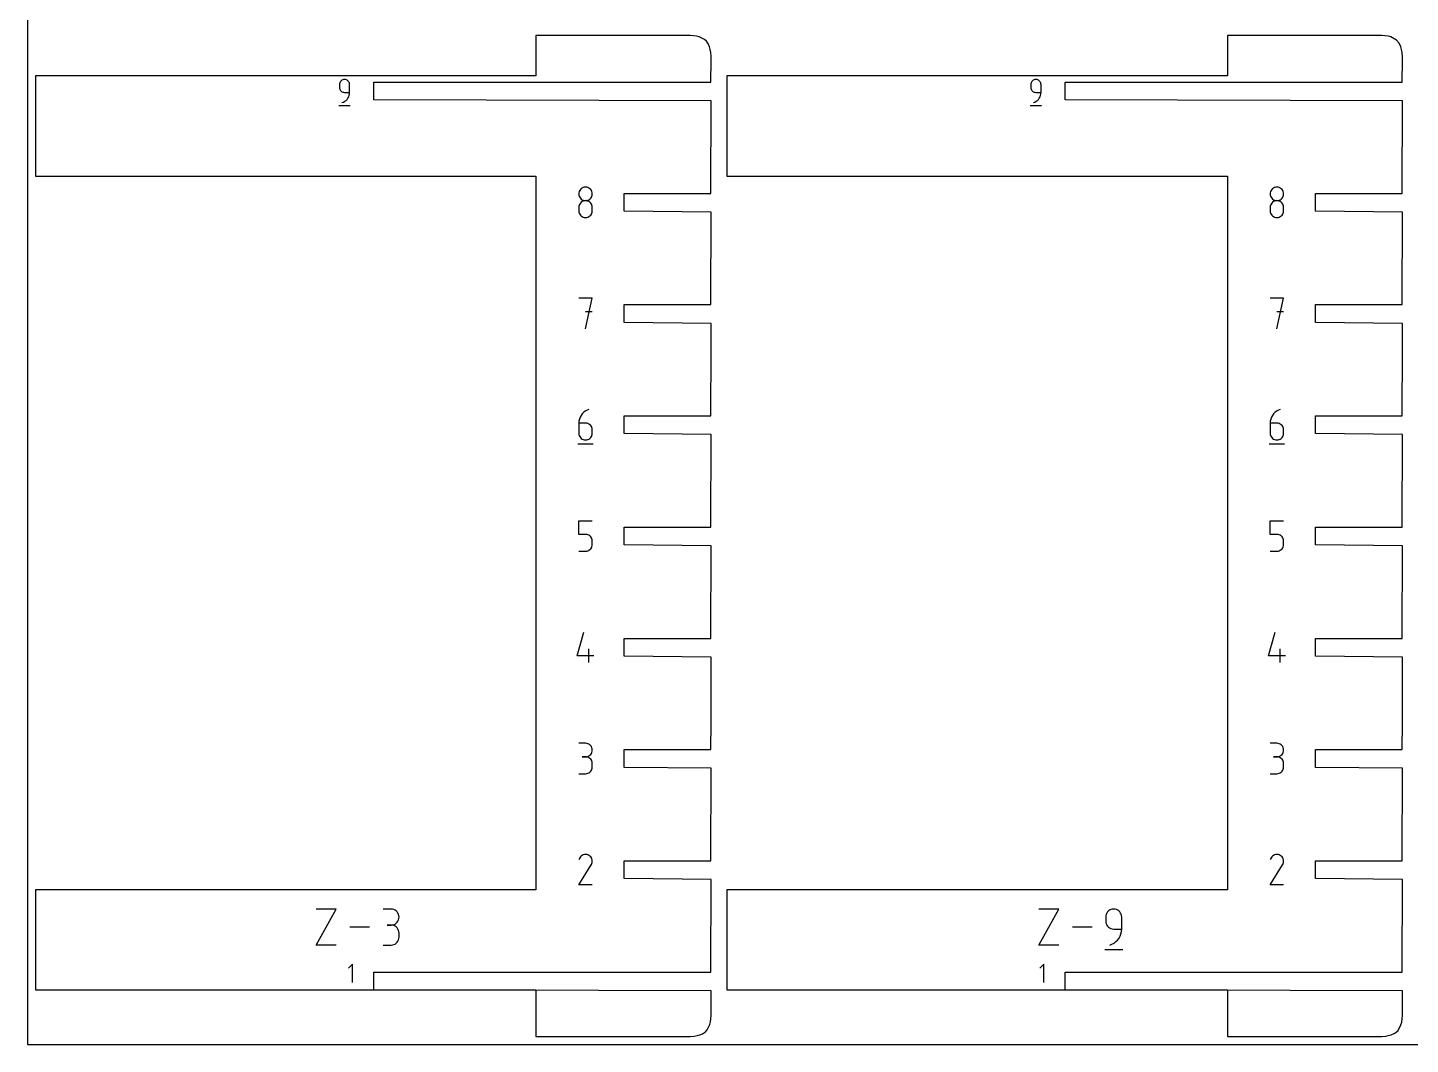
# Model space of a CAD drawing. Extents: x 0 to 38, y 0 to 25.5.
# Drawn here: x 0 to 11.05, y 0 to 8.12 of the extents above; entities that cross this region are included whole.
import ezdxf

# ---------------------------------------------------------------- set-up
doc = ezdxf.new("R2010")
doc.units = 0

msp = doc.modelspace()

# ---------------------------------------------------------------- linework, layer by layer
at = {"layer": 'annotation', "color": 1}
for p, q in [((2.492339, 7.676473), (2.491679, 7.669125)), ((2.491679, 7.669125), (2.491679, 7.648672)), ((2.491679, 7.648672), (2.491679, 7.648672)), ((2.491679, 7.648672), (2.492339, 7.641323)), ((2.49424, 7.683392), (2.492339, 7.676473)), ((2.492339, 7.641323), (2.49424, 7.634406)), ((2.497266, 7.689764), (2.49424, 7.683392)), ((2.49424, 7.634406), (2.497266, 7.628036)), ((2.5013, 7.695473), (2.497266, 7.689764)), ((2.497266, 7.628036), (2.5013, 7.622328)), ((2.506227, 7.700405), (2.5013, 7.695473)), ((2.511929, 7.704442), (2.506227, 7.700405)), ((2.518291, 7.70747), (2.511929, 7.704442)), ((2.525196, 7.709371), (2.518291, 7.70747)), ((2.532528, 7.710031), (2.525196, 7.709371)), ((2.539874, 7.709371), (2.532528, 7.710031)), ((2.532528, 7.710031), (2.532528, 7.710031)), ((2.546787, 7.70747), (2.539874, 7.709371)), ((2.553151, 7.704442), (2.546787, 7.70747)), ((2.558852, 7.700405), (2.553151, 7.704442)), ((2.563774, 7.695473), (2.558852, 7.700405)), ((2.567802, 7.689764), (2.563774, 7.695473)), ((2.570822, 7.683392), (2.567802, 7.689764)), ((2.572718, 7.676473), (2.570822, 7.683392)), ((2.573376, 7.669125), (2.572718, 7.676473)), ((2.573376, 7.607777), (2.573376, 7.669125)), ((2.573376, 7.669125), (2.573376, 7.669125)), ((8.017339, 7.676473), (8.016679, 7.669125)), ((8.016679, 7.669125), (8.016679, 7.648672)), ((8.016679, 7.648672), (8.016679, 7.648672)), ((8.016679, 7.648672), (8.017339, 7.641323)), ((8.01924, 7.683392), (8.017339, 7.676473)), ((8.017339, 7.641323), (8.01924, 7.634406)), ((8.022265, 7.689764), (8.01924, 7.683392)), ((8.01924, 7.634406), (8.022265, 7.628036)), ((8.0263, 7.695473), (8.022265, 7.689764)), ((8.022265, 7.628036), (8.0263, 7.622328)), ((8.031227, 7.700405), (8.0263, 7.695473)), ((8.036929, 7.704442), (8.031227, 7.700405)), ((8.043291, 7.70747), (8.036929, 7.704442)), ((8.050196, 7.709371), (8.043291, 7.70747)), ((8.057527, 7.710031), (8.050196, 7.709371)), ((8.064874, 7.709371), (8.057527, 7.710031)), ((8.057527, 7.710031), (8.057527, 7.710031)), ((8.071787, 7.70747), (8.064874, 7.709371)), ((8.078151, 7.704442), (8.071787, 7.70747)), ((8.083852, 7.700405), (8.078151, 7.704442)), ((8.088774, 7.695473), (8.083852, 7.700405)), ((8.092802, 7.689764), (8.088774, 7.695473)), ((8.095822, 7.683392), (8.092802, 7.689764)), ((8.097718, 7.676473), (8.095822, 7.683392)), ((8.098376, 7.669125), (8.097718, 7.676473)), ((8.098376, 7.607777), (8.098376, 7.669125)), ((8.098376, 7.669125), (8.098376, 7.669125)), ((2.5013, 7.622328), (2.506227, 7.617398)), ((2.506227, 7.617398), (2.511929, 7.613363)), ((2.511929, 7.613363), (2.518291, 7.610337)), ((2.512086, 7.52608), (2.523768, 7.530434)), ((2.512086, 7.52608), (2.512086, 7.52608)), ((2.518291, 7.610337), (2.525196, 7.608436)), ((2.523768, 7.530434), (2.53449, 7.536317)), ((2.525196, 7.608436), (2.532528, 7.607777)), ((2.532528, 7.607777), (2.573376, 7.607777)), ((2.53449, 7.536317), (2.544142, 7.543582)), ((2.544142, 7.543582), (2.552613, 7.552078)), ((2.552613, 7.552078), (2.559792, 7.561656)), ((2.559792, 7.561656), (2.565569, 7.572164)), ((2.565569, 7.572164), (2.569832, 7.583454)), ((2.569832, 7.583454), (2.572472, 7.595375)), ((2.572472, 7.595375), (2.573376, 7.607777)), ((8.0263, 7.622328), (8.031227, 7.617398)), ((8.031227, 7.617398), (8.036929, 7.613363)), ((8.036929, 7.613363), (8.043291, 7.610337)), ((8.037086, 7.52608), (8.048767, 7.530434)), ((8.037086, 7.52608), (8.037086, 7.52608)), ((8.043291, 7.610337), (8.050196, 7.608436)), ((8.048767, 7.530434), (8.059489, 7.536317)), ((8.050196, 7.608436), (8.057527, 7.607777)), ((8.057527, 7.607777), (8.098376, 7.607777)), ((8.059489, 7.536317), (8.069141, 7.543582)), ((8.069141, 7.543582), (8.077612, 7.552078)), ((8.077612, 7.552078), (8.084792, 7.561656)), ((8.084792, 7.561656), (8.090569, 7.572164)), ((8.090569, 7.572164), (8.094832, 7.583454)), ((8.094832, 7.583454), (8.097471, 7.595375)), ((8.097471, 7.595375), (8.098376, 7.607777)), ((2.486575, 7.503087), (2.57855, 7.503087)), ((8.011574, 7.503087), (8.10355, 7.503087)), ((4.405335, 6.80621), (4.404464, 6.79654)), ((4.404464, 6.79654), (4.404464, 6.79654)), ((4.404464, 6.79654), (4.405336, 6.786824)), ((4.407847, 6.815322), (4.405335, 6.80621)), ((4.405336, 6.786824), (4.407849, 6.777678)), ((4.411846, 6.823719), (4.407847, 6.815322)), ((4.407849, 6.777678), (4.41185, 6.769253)), ((4.417179, 6.831249), (4.411846, 6.823719)), ((4.41185, 6.769253), (4.417184, 6.761705)), ((4.423691, 6.837756), (4.417179, 6.831249)), ((4.417184, 6.761705), (4.423697, 6.755185)), ((4.43123, 6.843086), (4.423691, 6.837756)), ((4.423697, 6.755185), (4.431237, 6.749847)), ((4.439641, 6.847085), (4.43123, 6.843086)), ((4.431237, 6.749847), (4.439648, 6.745844)), ((4.448772, 6.849597), (4.439641, 6.847085)), ((4.448772, 6.741586), (4.439641, 6.739073)), ((4.439648, 6.745844), (4.448776, 6.74333)), ((4.458469, 6.850469), (4.448772, 6.849597)), ((4.458469, 6.742458), (4.448772, 6.741586)), ((4.448776, 6.74333), (4.458469, 6.742458)), ((4.468166, 6.849597), (4.458469, 6.850469)), ((4.458469, 6.850469), (4.458469, 6.850469)), ((4.458469, 6.742458), (4.468162, 6.74333)), ((4.468166, 6.741587), (4.458469, 6.742458)), ((4.458469, 6.742458), (4.458469, 6.742458)), ((4.458469, 6.742458), (4.458469, 6.742458)), ((4.468162, 6.74333), (4.477291, 6.745844)), ((4.477297, 6.847085), (4.468166, 6.849597)), ((4.477297, 6.739074), (4.468166, 6.741587)), ((4.477291, 6.745844), (4.485702, 6.749847)), ((4.485709, 6.843086), (4.477297, 6.847085)), ((4.485702, 6.749847), (4.493242, 6.755185)), ((4.493248, 6.837756), (4.485709, 6.843086)), ((4.493242, 6.755185), (4.499755, 6.761705)), ((4.49976, 6.831249), (4.493248, 6.837756)), ((4.499755, 6.761705), (4.505089, 6.769253)), ((4.505093, 6.823719), (4.49976, 6.831249)), ((4.505089, 6.769253), (4.50909, 6.777678)), ((4.509092, 6.815322), (4.505093, 6.823719)), ((4.50909, 6.777678), (4.511603, 6.786824)), ((4.511603, 6.80621), (4.509092, 6.815322)), ((4.512475, 6.79654), (4.511603, 6.80621)), ((4.511603, 6.786824), (4.512475, 6.79654)), ((4.512475, 6.79654), (4.512475, 6.79654)), ((9.930335, 6.80621), (9.929464, 6.79654)), ((9.929464, 6.79654), (9.929464, 6.79654)), ((9.929464, 6.79654), (9.930336, 6.786824)), ((9.932847, 6.815322), (9.930335, 6.80621)), ((9.930336, 6.786824), (9.932849, 6.777678)), ((9.936846, 6.823719), (9.932847, 6.815322)), ((9.932849, 6.777678), (9.936849, 6.769253)), ((9.942178, 6.831249), (9.936846, 6.823719)), ((9.936849, 6.769253), (9.942184, 6.761705)), ((9.948691, 6.837756), (9.942178, 6.831249)), ((9.942184, 6.761705), (9.948697, 6.755185)), ((9.95623, 6.843086), (9.948691, 6.837756)), ((9.948697, 6.755185), (9.956236, 6.749847)), ((9.964641, 6.847085), (9.95623, 6.843086)), ((9.956236, 6.749847), (9.964647, 6.745844)), ((9.973772, 6.849597), (9.964641, 6.847085)), ((9.973772, 6.741586), (9.964641, 6.739073)), ((9.964647, 6.745844), (9.973776, 6.74333)), ((9.983469, 6.850469), (9.973772, 6.849597)), ((9.983469, 6.742458), (9.973772, 6.741586)), ((9.973776, 6.74333), (9.983469, 6.742458)), ((9.993166, 6.849597), (9.983469, 6.850469)), ((9.983469, 6.850469), (9.983469, 6.850469)), ((9.983469, 6.742458), (9.993162, 6.74333)), ((9.993166, 6.741587), (9.983469, 6.742458)), ((9.983469, 6.742458), (9.983469, 6.742458)), ((9.983469, 6.742458), (9.983469, 6.742458)), ((9.993162, 6.74333), (10.002291, 6.745844)), ((10.002297, 6.847085), (9.993166, 6.849597)), ((10.002297, 6.739074), (9.993166, 6.741587)), ((10.002291, 6.745844), (10.010702, 6.749847)), ((10.010709, 6.843086), (10.002297, 6.847085)), ((10.010702, 6.749847), (10.018241, 6.755185)), ((10.018248, 6.837756), (10.010709, 6.843086)), ((10.018241, 6.755185), (10.024755, 6.761705)), ((10.02476, 6.831249), (10.018248, 6.837756)), ((10.024755, 6.761705), (10.030089, 6.769253)), ((10.030092, 6.823719), (10.02476, 6.831249)), ((10.030089, 6.769253), (10.03409, 6.777678)), ((10.034091, 6.815322), (10.030092, 6.823719)), ((10.03409, 6.777678), (10.036603, 6.786824)), ((10.036603, 6.80621), (10.034091, 6.815322)), ((10.037475, 6.79654), (10.036603, 6.80621)), ((10.036603, 6.786824), (10.037475, 6.79654)), ((10.037475, 6.79654), (10.037475, 6.79654)), ((4.405335, 6.698103), (4.404464, 6.688392)), ((4.404464, 6.688392), (4.404464, 6.661488)), ((4.404464, 6.661488), (4.404464, 6.661488)), ((4.404464, 6.661488), (4.405336, 6.651778)), ((4.407847, 6.707246), (4.405335, 6.698103)), ((4.405336, 6.651778), (4.407849, 6.642645)), ((4.411846, 6.715668), (4.407847, 6.707246)), ((4.407849, 6.642645), (4.41185, 6.634241)), ((4.417179, 6.723215), (4.411846, 6.715668)), ((4.41185, 6.634241), (4.417184, 6.626716)), ((4.423691, 6.729733), (4.417179, 6.723215)), ((4.43123, 6.73507), (4.423691, 6.729733)), ((4.439641, 6.739073), (4.43123, 6.73507)), ((4.485709, 6.735074), (4.477297, 6.739074)), ((4.493248, 6.729738), (4.485709, 6.735074)), ((4.49976, 6.723221), (4.493248, 6.729738)), ((4.499755, 6.626716), (4.505089, 6.634241)), ((4.505093, 6.715674), (4.49976, 6.723221)), ((4.505089, 6.634241), (4.50909, 6.642645)), ((4.509092, 6.707252), (4.505093, 6.715674)), ((4.50909, 6.642645), (4.511603, 6.651778)), ((4.511603, 6.698107), (4.509092, 6.707252)), ((4.512475, 6.688392), (4.511603, 6.698107)), ((4.511603, 6.651778), (4.512475, 6.661488)), ((4.512475, 6.661488), (4.512475, 6.688392)), ((4.512475, 6.688392), (4.512475, 6.688392)), ((9.930335, 6.698103), (9.929464, 6.688392)), ((9.929464, 6.688392), (9.929464, 6.661488)), ((9.929464, 6.661488), (9.929464, 6.661488)), ((9.929464, 6.661488), (9.930336, 6.651778)), ((9.932847, 6.707246), (9.930335, 6.698103)), ((9.930336, 6.651778), (9.932849, 6.642645)), ((9.936846, 6.715668), (9.932847, 6.707246)), ((9.932849, 6.642645), (9.936849, 6.634241)), ((9.942178, 6.723215), (9.936846, 6.715668)), ((9.936849, 6.634241), (9.942184, 6.626716)), ((9.948691, 6.729733), (9.942178, 6.723215)), ((9.95623, 6.73507), (9.948691, 6.729733)), ((9.964641, 6.739073), (9.95623, 6.73507)), ((10.010709, 6.735074), (10.002297, 6.739074)), ((10.018248, 6.729738), (10.010709, 6.735074)), ((10.02476, 6.723221), (10.018248, 6.729738)), ((10.024755, 6.626716), (10.030089, 6.634241)), ((10.030092, 6.715674), (10.02476, 6.723221)), ((10.030089, 6.634241), (10.03409, 6.642645)), ((10.034091, 6.707252), (10.030092, 6.715674)), ((10.03409, 6.642645), (10.036603, 6.651778)), ((10.036603, 6.698107), (10.034091, 6.707252)), ((10.037475, 6.688392), (10.036603, 6.698107)), ((10.036603, 6.651778), (10.037475, 6.661488)), ((10.037475, 6.661488), (10.037475, 6.688392)), ((10.037475, 6.688392), (10.037475, 6.688392)), ((4.417184, 6.626716), (4.423697, 6.620222)), ((4.423697, 6.620222), (4.431237, 6.614908)), ((4.431237, 6.614908), (4.439648, 6.610926)), ((4.439648, 6.610926), (4.448776, 6.608426)), ((4.448776, 6.608426), (4.458469, 6.607559)), ((4.458469, 6.607559), (4.468162, 6.608426)), ((4.458469, 6.607559), (4.458469, 6.607559)), ((4.468162, 6.608426), (4.477291, 6.610926)), ((4.477291, 6.610926), (4.485702, 6.614908)), ((4.485702, 6.614908), (4.493242, 6.620222)), ((4.493242, 6.620222), (4.499755, 6.626716)), ((9.942184, 6.626716), (9.948697, 6.620222)), ((9.948697, 6.620222), (9.956236, 6.614908)), ((9.956236, 6.614908), (9.964647, 6.610926)), ((9.964647, 6.610926), (9.973776, 6.608426)), ((9.973776, 6.608426), (9.983469, 6.607559)), ((9.983469, 6.607559), (9.993162, 6.608426)), ((9.983469, 6.607559), (9.983469, 6.607559)), ((9.993162, 6.608426), (10.002291, 6.610926)), ((10.002291, 6.610926), (10.010702, 6.614908)), ((10.010702, 6.614908), (10.018241, 6.620222)), ((10.018241, 6.620222), (10.024755, 6.626716)), ((4.512536, 5.961878), (4.404388, 5.961878)), ((4.458469, 5.718678), (4.512536, 5.961878)), ((10.037536, 5.961878), (9.929388, 5.961878)), ((9.983469, 5.718678), (10.037536, 5.961878)), ((4.512536, 5.853577), (4.458469, 5.853577)), ((10.037536, 5.853577), (9.983469, 5.853577)), ((4.40566, 4.981127), (4.404464, 4.964688)), ((4.40915, 4.996921), (4.40566, 4.981127)), ((4.414789, 5.011875), (4.40915, 4.996921)), ((4.422431, 5.025792), (4.414789, 5.011875)), ((4.431931, 5.038479), (4.422431, 5.025792)), ((4.443142, 5.049737), (4.431931, 5.038479)), ((4.455918, 5.059372), (4.443142, 5.049737)), ((4.470115, 5.067188), (4.455918, 5.059372)), ((4.485587, 5.072989), (4.470115, 5.067188)), ((4.485587, 5.072989), (4.485587, 5.072989)), ((9.93066, 4.981127), (9.929464, 4.964688)), ((9.93415, 4.996921), (9.93066, 4.981127)), ((9.939789, 5.011875), (9.93415, 4.996921)), ((9.947431, 5.025792), (9.939789, 5.011875)), ((9.956931, 5.038479), (9.947431, 5.025792)), ((9.968142, 5.049737), (9.956931, 5.038479)), ((9.980918, 5.059372), (9.968142, 5.049737)), ((9.995115, 5.067188), (9.980918, 5.059372)), ((10.010586, 5.072989), (9.995115, 5.067188)), ((10.010586, 5.072989), (10.010586, 5.072989)), ((4.404464, 4.964688), (4.404464, 4.883855)), ((4.458469, 4.964688), (4.404464, 4.964688)), ((4.404464, 4.883855), (4.404464, 4.883855)), ((4.404464, 4.883855), (4.405336, 4.87414)), ((4.405336, 4.87414), (4.407849, 4.864995)), ((4.407849, 4.864995), (4.41185, 4.856573)), ((4.468182, 4.963821), (4.458469, 4.964688)), ((4.477322, 4.961321), (4.468182, 4.963821)), ((4.485736, 4.957339), (4.477322, 4.961321)), ((4.493273, 4.952025), (4.485736, 4.957339)), ((4.49978, 4.945531), (4.493273, 4.952025)), ((4.505106, 4.938006), (4.49978, 4.945531)), ((4.509099, 4.929602), (4.505106, 4.938006)), ((4.505106, 4.856573), (4.509099, 4.864995)), ((4.511605, 4.920469), (4.509099, 4.929602)), ((4.509099, 4.864995), (4.511605, 4.87414)), ((4.512475, 4.910759), (4.511605, 4.920469)), ((4.511605, 4.87414), (4.512475, 4.883855)), ((4.512475, 4.883855), (4.512475, 4.910759)), ((4.512475, 4.910759), (4.512475, 4.910759)), ((9.929464, 4.964688), (9.929464, 4.883855)), ((9.983469, 4.964688), (9.929464, 4.964688)), ((9.929464, 4.883855), (9.929464, 4.883855)), ((9.929464, 4.883855), (9.930336, 4.87414)), ((9.930336, 4.87414), (9.932849, 4.864995)), ((9.932849, 4.864995), (9.936849, 4.856573)), ((9.993182, 4.963821), (9.983469, 4.964688)), ((10.002322, 4.961321), (9.993182, 4.963821)), ((10.010736, 4.957339), (10.002322, 4.961321)), ((10.018273, 4.952025), (10.010736, 4.957339)), ((10.02478, 4.945531), (10.018273, 4.952025)), ((10.030106, 4.938006), (10.02478, 4.945531)), ((10.034098, 4.929602), (10.030106, 4.938006)), ((10.030106, 4.856573), (10.034098, 4.864995)), ((10.036605, 4.920469), (10.034098, 4.929602)), ((10.034098, 4.864995), (10.036605, 4.87414)), ((10.037475, 4.910759), (10.036605, 4.920469)), ((10.036605, 4.87414), (10.037475, 4.883855)), ((10.037475, 4.883855), (10.037475, 4.910759)), ((10.037475, 4.910759), (10.037475, 4.910759)), ((4.3977, 4.799389), (4.5193, 4.799389)), ((4.41185, 4.856573), (4.417184, 4.849026)), ((4.417184, 4.849026), (4.423697, 4.842509)), ((4.423697, 4.842509), (4.431237, 4.837173)), ((4.431237, 4.837173), (4.439648, 4.833173)), ((4.439648, 4.833173), (4.448776, 4.83066)), ((4.448776, 4.83066), (4.458469, 4.829789)), ((4.458469, 4.829789), (4.468182, 4.83066)), ((4.458469, 4.829789), (4.458469, 4.829789)), ((4.468182, 4.83066), (4.477322, 4.833173)), ((4.477322, 4.833173), (4.485736, 4.837173)), ((4.485736, 4.837173), (4.493273, 4.842509)), ((4.493273, 4.842509), (4.49978, 4.849026)), ((4.49978, 4.849026), (4.505106, 4.856573)), ((9.9227, 4.799389), (10.0443, 4.799389)), ((9.936849, 4.856573), (9.942184, 4.849026)), ((9.942184, 4.849026), (9.948697, 4.842509)), ((9.948697, 4.842509), (9.956236, 4.837173)), ((9.956236, 4.837173), (9.964647, 4.833173)), ((9.964647, 4.833173), (9.973776, 4.83066)), ((9.973776, 4.83066), (9.983469, 4.829789)), ((9.983469, 4.829789), (9.993182, 4.83066)), ((9.983469, 4.829789), (9.983469, 4.829789)), ((9.993182, 4.83066), (10.002322, 4.833173)), ((10.002322, 4.833173), (10.010736, 4.837173)), ((10.010736, 4.837173), (10.018273, 4.842509)), ((10.018273, 4.842509), (10.02478, 4.849026)), ((10.02478, 4.849026), (10.030106, 4.856573)), ((4.404464, 4.075799), (4.404464, 4.1841)), ((4.404464, 4.1841), (4.512475, 4.1841)), ((9.929464, 4.075799), (9.929464, 4.1841)), ((9.929464, 4.1841), (10.037475, 4.1841)), ((4.458469, 4.075799), (4.404464, 4.075799)), ((4.468166, 4.074932), (4.458469, 4.075799)), ((4.477297, 4.072433), (4.468166, 4.074932)), ((4.485709, 4.06845), (4.477297, 4.072433)), ((4.493248, 4.063137), (4.485709, 4.06845)), ((4.49976, 4.056642), (4.493248, 4.063137)), ((4.505093, 4.049117), (4.49976, 4.056642)), ((4.509092, 4.040713), (4.505093, 4.049117)), ((4.50909, 3.976106), (4.511603, 3.985251)), ((4.511603, 4.03158), (4.509092, 4.040713)), ((4.512475, 4.02187), (4.511603, 4.03158)), ((4.511603, 3.985251), (4.512475, 3.994966)), ((4.512475, 3.994966), (4.512475, 4.02187)), ((4.512475, 4.02187), (4.512475, 4.02187)), ((9.983469, 4.075799), (9.929464, 4.075799)), ((9.993166, 4.074932), (9.983469, 4.075799)), ((10.002297, 4.072433), (9.993166, 4.074932)), ((10.010709, 4.06845), (10.002297, 4.072433)), ((10.018248, 4.063137), (10.010709, 4.06845)), ((10.02476, 4.056642), (10.018248, 4.063137)), ((10.030092, 4.049117), (10.02476, 4.056642)), ((10.034091, 4.040713), (10.030092, 4.049117)), ((10.03409, 3.976106), (10.036603, 3.985251)), ((10.036603, 4.03158), (10.034091, 4.040713)), ((10.037475, 4.02187), (10.036603, 4.03158)), ((10.036603, 3.985251), (10.037475, 3.994966)), ((10.037475, 3.994966), (10.037475, 4.02187)), ((10.037475, 4.02187), (10.037475, 4.02187)), ((4.404464, 3.9409), (4.458469, 3.9409)), ((4.458469, 3.9409), (4.468162, 3.941772)), ((4.458469, 3.9409), (4.458469, 3.9409)), ((4.468162, 3.941772), (4.477291, 3.944284)), ((4.477291, 3.944284), (4.485702, 3.948285)), ((4.485702, 3.948285), (4.493242, 3.95362)), ((4.493242, 3.95362), (4.499755, 3.960137)), ((4.499755, 3.960137), (4.505089, 3.967684)), ((4.505089, 3.967684), (4.50909, 3.976106)), ((9.929464, 3.9409), (9.983469, 3.9409)), ((9.983469, 3.9409), (9.993162, 3.941772)), ((9.983469, 3.9409), (9.983469, 3.9409)), ((9.993162, 3.941772), (10.002291, 3.944284)), ((10.002291, 3.944284), (10.010702, 3.948285)), ((10.010702, 3.948285), (10.018241, 3.95362)), ((10.018241, 3.95362), (10.024755, 3.960137)), ((10.024755, 3.960137), (10.030089, 3.967684)), ((10.030089, 3.967684), (10.03409, 3.976106)), ((4.390951, 3.106078), (4.44488, 3.295211)), ((9.915951, 3.106078), (9.96988, 3.295211)), ((4.525988, 3.106078), (4.390951, 3.106078)), ((4.48551, 3.052011), (4.48551, 3.160022)), ((10.050988, 3.106078), (9.915951, 3.106078)), ((10.01051, 3.052011), (10.01051, 3.160022)), ((4.458469, 2.40604), (4.404464, 2.40604)), ((4.468182, 2.405168), (4.458469, 2.40604)), ((4.477322, 2.402656), (4.468182, 2.405168)), ((4.485736, 2.398657), (4.477322, 2.402656)), ((4.493273, 2.393327), (4.485736, 2.398657)), ((4.49978, 2.38682), (4.493273, 2.393327)), ((4.505106, 2.37929), (4.49978, 2.38682)), ((4.49978, 2.317275), (4.505106, 2.324824)), ((4.509099, 2.370892), (4.505106, 2.37929)), ((4.505106, 2.324824), (4.509099, 2.333249)), ((4.511605, 2.361781), (4.509099, 2.370892)), ((4.509099, 2.333249), (4.511605, 2.342395)), ((4.512475, 2.352111), (4.511605, 2.361781)), ((4.511605, 2.342395), (4.512475, 2.352111)), ((4.512475, 2.352111), (4.512475, 2.352111)), ((9.983469, 2.40604), (9.929464, 2.40604)), ((9.993182, 2.405168), (9.983469, 2.40604)), ((10.002322, 2.402656), (9.993182, 2.405168)), ((10.010736, 2.398657), (10.002322, 2.402656)), ((10.018273, 2.393327), (10.010736, 2.398657)), ((10.02478, 2.38682), (10.018273, 2.393327)), ((10.030106, 2.37929), (10.02478, 2.38682)), ((10.02478, 2.317275), (10.030106, 2.324824)), ((10.034098, 2.370892), (10.030106, 2.37929)), ((10.030106, 2.324824), (10.034098, 2.333249)), ((10.036605, 2.361781), (10.034098, 2.370892)), ((10.034098, 2.333249), (10.036605, 2.342395)), ((10.037475, 2.352111), (10.036605, 2.361781)), ((10.036605, 2.342395), (10.037475, 2.352111)), ((10.037475, 2.352111), (10.037475, 2.352111)), ((4.458469, 2.298029), (4.431429, 2.298029)), ((4.431429, 2.298029), (4.458469, 2.298029)), ((4.458469, 2.298029), (4.468182, 2.298901)), ((4.468182, 2.297157), (4.458469, 2.298029)), ((4.458469, 2.298029), (4.458469, 2.298029)), ((4.468182, 2.298901), (4.477322, 2.301415)), ((4.477322, 2.294645), (4.468182, 2.297157)), ((4.477322, 2.301415), (4.485736, 2.305418)), ((4.485736, 2.290646), (4.477322, 2.294645)), ((4.485736, 2.305418), (4.493273, 2.310756)), ((4.493273, 2.285316), (4.485736, 2.290646)), ((4.493273, 2.310756), (4.49978, 2.317275)), ((4.49978, 2.278809), (4.493273, 2.285316)), ((4.505106, 2.271279), (4.49978, 2.278809)), ((4.509099, 2.262881), (4.505106, 2.271279)), ((4.511605, 2.25377), (4.509099, 2.262881)), ((4.512475, 2.2441), (4.511605, 2.25377)), ((4.511605, 2.207385), (4.512475, 2.217059)), ((4.512475, 2.217059), (4.512475, 2.2441)), ((4.512475, 2.2441), (4.512475, 2.2441)), ((9.983469, 2.298029), (9.956428, 2.298029)), ((9.956428, 2.298029), (9.983469, 2.298029)), ((9.983469, 2.298029), (9.993182, 2.298901)), ((9.993182, 2.297157), (9.983469, 2.298029)), ((9.983469, 2.298029), (9.983469, 2.298029)), ((9.993182, 2.298901), (10.002322, 2.301415)), ((10.002322, 2.294645), (9.993182, 2.297157)), ((10.002322, 2.301415), (10.010736, 2.305418)), ((10.010736, 2.290646), (10.002322, 2.294645)), ((10.010736, 2.305418), (10.018273, 2.310756)), ((10.018273, 2.285316), (10.010736, 2.290646)), ((10.018273, 2.310756), (10.02478, 2.317275)), ((10.02478, 2.278809), (10.018273, 2.285316)), ((10.030106, 2.271279), (10.02478, 2.278809)), ((10.034098, 2.262881), (10.030106, 2.271279)), ((10.036605, 2.25377), (10.034098, 2.262881)), ((10.037475, 2.2441), (10.036605, 2.25377)), ((10.036605, 2.207385), (10.037475, 2.217059)), ((10.037475, 2.217059), (10.037475, 2.2441)), ((10.037475, 2.2441), (10.037475, 2.2441)), ((4.404464, 2.16313), (4.458469, 2.16313)), ((4.458469, 2.16313), (4.468182, 2.164001)), ((4.458469, 2.16313), (4.458469, 2.16313)), ((4.468182, 2.164001), (4.477322, 2.166512)), ((4.477322, 2.166512), (4.485736, 2.170509)), ((4.485736, 2.170509), (4.493273, 2.175838)), ((4.493273, 2.175838), (4.49978, 2.182344)), ((4.49978, 2.182344), (4.505106, 2.189873)), ((4.505106, 2.189873), (4.509099, 2.198271)), ((4.509099, 2.198271), (4.511605, 2.207385)), ((9.929464, 2.16313), (9.983469, 2.16313)), ((9.983469, 2.16313), (9.993182, 2.164001)), ((9.983469, 2.16313), (9.983469, 2.16313)), ((9.993182, 2.164001), (10.002322, 2.166512)), ((10.002322, 2.166512), (10.010736, 2.170509)), ((10.010736, 2.170509), (10.018273, 2.175838)), ((10.018273, 2.175838), (10.02478, 2.182344)), ((10.02478, 2.182344), (10.030106, 2.189873)), ((10.030106, 2.189873), (10.034098, 2.198271)), ((10.034098, 2.198271), (10.036605, 2.207385)), ((4.411708, 1.49039), (4.404616, 1.476786)), ((4.417336, 1.498371), (4.411708, 1.49039)), ((4.424089, 1.505033), (4.417336, 1.498371)), ((4.43176, 1.510323), (4.424089, 1.505033)), ((4.440145, 1.514188), (4.43176, 1.510323)), ((4.449038, 1.516574), (4.440145, 1.514188)), ((4.458234, 1.517427), (4.449038, 1.516574)), ((4.467528, 1.516696), (4.458234, 1.517427)), ((4.476714, 1.514326), (4.467528, 1.516696)), ((4.485587, 1.510263), (4.476714, 1.514326)), ((4.493522, 1.504628), (4.485587, 1.510263)), ((4.485587, 1.510263), (4.485587, 1.510263)), ((4.500157, 1.497866), (4.493522, 1.504628)), ((4.505433, 1.490184), (4.500157, 1.497866)), ((4.50523, 1.436385), (4.509351, 1.445233)), ((4.50929, 1.48179), (4.505433, 1.490184)), ((4.511669, 1.472891), (4.50929, 1.48179)), ((4.509351, 1.445233), (4.511759, 1.454405)), ((4.512512, 1.463693), (4.511669, 1.472891)), ((4.511759, 1.454405), (4.512512, 1.463693)), ((9.936708, 1.49039), (9.929616, 1.476786)), ((9.942336, 1.498371), (9.936708, 1.49039)), ((9.949089, 1.505033), (9.942336, 1.498371)), ((9.95676, 1.510323), (9.949089, 1.505033)), ((9.965145, 1.514188), (9.95676, 1.510323)), ((9.974038, 1.516574), (9.965145, 1.514188)), ((9.983234, 1.517427), (9.974038, 1.516574)), ((9.992528, 1.516696), (9.983234, 1.517427)), ((10.001714, 1.514326), (9.992528, 1.516696)), ((10.010586, 1.510263), (10.001714, 1.514326)), ((10.018522, 1.504628), (10.010586, 1.510263)), ((10.010586, 1.510263), (10.010586, 1.510263)), ((10.025157, 1.497866), (10.018522, 1.504628)), ((10.030433, 1.490184), (10.025157, 1.497866)), ((10.03023, 1.436385), (10.034351, 1.445233)), ((10.034289, 1.48179), (10.030433, 1.490184)), ((10.036669, 1.472891), (10.034289, 1.48179)), ((10.034351, 1.445233), (10.036759, 1.454405)), ((10.037511, 1.463693), (10.036669, 1.472891)), ((10.036759, 1.454405), (10.037511, 1.463693)), ((4.404464, 1.274231), (4.50427, 1.434906)), ((4.50427, 1.434906), (4.504389, 1.435053)), ((4.50427, 1.434906), (4.50427, 1.434906)), ((4.504389, 1.435053), (4.504503, 1.435202)), ((4.504503, 1.435202), (4.504614, 1.435354)), ((4.504614, 1.435354), (4.50472, 1.435509)), ((4.50472, 1.435509), (4.504825, 1.435669)), ((4.504825, 1.435669), (4.504927, 1.435835)), ((4.504927, 1.435835), (4.505028, 1.436009)), ((4.505028, 1.436009), (4.505129, 1.436192)), ((4.505129, 1.436192), (4.50523, 1.436385)), ((4.50523, 1.436385), (4.50523, 1.436385)), ((9.929464, 1.274231), (10.029269, 1.434906)), ((10.029269, 1.434906), (10.029389, 1.435053)), ((10.029269, 1.434906), (10.029269, 1.434906)), ((10.029389, 1.435053), (10.029503, 1.435202)), ((10.029503, 1.435202), (10.029613, 1.435354)), ((10.029613, 1.435354), (10.02972, 1.435509)), ((10.02972, 1.435509), (10.029825, 1.435669)), ((10.029825, 1.435669), (10.029927, 1.435835)), ((10.029927, 1.435835), (10.030028, 1.436009)), ((10.030028, 1.436009), (10.030129, 1.436192)), ((10.030129, 1.436192), (10.03023, 1.436385)), ((10.03023, 1.436385), (10.03023, 1.436385)), ((4.512475, 1.274231), (4.404464, 1.274231)), ((10.037475, 1.274231), (9.929464, 1.274231)), ((2.306772, 0.793173), (2.4667, 1.081202)), ((2.4667, 1.081202), (2.306772, 1.081202)), ((2.904171, 1.080868), (2.84021, 1.080868)), ((2.915674, 1.079835), (2.904171, 1.080868)), ((2.926498, 1.07686), (2.915674, 1.079835)), ((2.936463, 1.072124), (2.926498, 1.07686)), ((2.945389, 1.065811), (2.936463, 1.072124)), ((2.953096, 1.058105), (2.945389, 1.065811)), ((2.959404, 1.049187), (2.953096, 1.058105)), ((2.964132, 1.039241), (2.959404, 1.049187)), ((2.959404, 0.984682), (2.964132, 0.994659)), ((2.967101, 1.028451), (2.964132, 1.039241)), ((2.964132, 0.994659), (2.967101, 1.005491)), ((2.968131, 1.016998), (2.967101, 1.028451)), ((2.967101, 1.005491), (2.968131, 1.016998)), ((2.968131, 1.016998), (2.968131, 1.016998)), ((8.081797, 0.793173), (8.241724, 1.081202)), ((8.241724, 1.081202), (8.081797, 1.081202)), ((8.61625, 1.028658), (8.615217, 1.017151)), ((8.615217, 1.017151), (8.615217, 0.985126)), ((8.619226, 1.03949), (8.61625, 1.028658)), ((8.623964, 1.049468), (8.619226, 1.03949)), ((8.630281, 1.058408), (8.623964, 1.049468)), ((8.637996, 1.06613), (8.630281, 1.058408)), ((8.646925, 1.072451), (8.637996, 1.06613)), ((8.656886, 1.077192), (8.646925, 1.072451)), ((8.667698, 1.080169), (8.656886, 1.077192)), ((8.679177, 1.081202), (8.667698, 1.080169)), ((8.690681, 1.080169), (8.679177, 1.081202)), ((8.679177, 1.081202), (8.679177, 1.081202)), ((8.701505, 1.077192), (8.690681, 1.080169)), ((8.71147, 1.072451), (8.701505, 1.077192)), ((8.720396, 1.06613), (8.71147, 1.072451)), ((8.728103, 1.058408), (8.720396, 1.06613)), ((8.734411, 1.049468), (8.728103, 1.058408)), ((8.739139, 1.03949), (8.734411, 1.049468)), ((8.742108, 1.028658), (8.739139, 1.03949)), ((8.743138, 1.017151), (8.742108, 1.028658)), ((8.743138, 0.921094), (8.743138, 1.017151)), ((8.743138, 1.017151), (8.743138, 1.017151)), ((2.732227, 0.937188), (2.574737, 0.937188)), ((2.904171, 0.952947), (2.872145, 0.952947)), ((2.872145, 0.952947), (2.904171, 0.952947)), ((2.904171, 0.952947), (2.915674, 0.95398)), ((2.915674, 0.951915), (2.904171, 0.952947)), ((2.904171, 0.952947), (2.904171, 0.952947)), ((2.915674, 0.95398), (2.926498, 0.956957)), ((2.926498, 0.948939), (2.915674, 0.951915)), ((2.926498, 0.956957), (2.936463, 0.961698)), ((2.936463, 0.944204), (2.926498, 0.948939)), ((2.936463, 0.961698), (2.945389, 0.968019)), ((2.945389, 0.937891), (2.936463, 0.944204)), ((2.945389, 0.968019), (2.953096, 0.975741)), ((2.953096, 0.930184), (2.945389, 0.937891)), ((2.953096, 0.975741), (2.959404, 0.984682)), ((2.959404, 0.921267), (2.953096, 0.930184)), ((2.964132, 0.911321), (2.959404, 0.921267)), ((2.967101, 0.90053), (2.964132, 0.911321)), ((2.968131, 0.889077), (2.967101, 0.90053)), ((2.968131, 0.857052), (2.968131, 0.889077)), ((2.968131, 0.889077), (2.968131, 0.889077)), ((8.507251, 0.937188), (8.349762, 0.937188)), ((8.615217, 0.985126), (8.615217, 0.985126)), ((8.615217, 0.985126), (8.61625, 0.97362)), ((8.61625, 0.97362), (8.619226, 0.962789)), ((8.619226, 0.962789), (8.623964, 0.952814)), ((8.623964, 0.952814), (8.630281, 0.943877)), ((8.630281, 0.943877), (8.637996, 0.936158)), ((8.637996, 0.936158), (8.646925, 0.929839)), ((8.646925, 0.929839), (8.656886, 0.925101)), ((8.656886, 0.925101), (8.667698, 0.922126)), ((8.667698, 0.922126), (8.679177, 0.921094)), ((8.679177, 0.921094), (8.743138, 0.921094)), ((8.737589, 0.883008), (8.741721, 0.901674)), ((8.741721, 0.901674), (8.743138, 0.921094)), ((2.4667, 0.793173), (2.306772, 0.793173)), ((2.84021, 0.793182), (2.904171, 0.793182)), ((2.904171, 0.793182), (2.915674, 0.794214)), ((2.904171, 0.793182), (2.904171, 0.793182)), ((2.915674, 0.794214), (2.926498, 0.797188)), ((2.926498, 0.797188), (2.936463, 0.801922)), ((2.936463, 0.801922), (2.945389, 0.808233)), ((2.945389, 0.808233), (2.953096, 0.815938)), ((2.953096, 0.815938), (2.959404, 0.824855)), ((2.959404, 0.824855), (2.964132, 0.834801)), ((2.964132, 0.834801), (2.967101, 0.845595)), ((2.967101, 0.845595), (2.968131, 0.857052)), ((8.241724, 0.793173), (8.081797, 0.793173)), ((8.64717, 0.793173), (8.665461, 0.799989)), ((8.64717, 0.793173), (8.64717, 0.793173)), ((8.665461, 0.799989), (8.68225, 0.809202)), ((8.68225, 0.809202), (8.697363, 0.820578)), ((8.697363, 0.820578), (8.710626, 0.833881)), ((8.710626, 0.833881), (8.721868, 0.848877)), ((8.721868, 0.848877), (8.730913, 0.86533)), ((8.730913, 0.86533), (8.737589, 0.883008)), ((8.607224, 0.75717), (8.751239, 0.75717)), ((2.596306, 0.640704), (2.563866, 0.608255)), ((2.596306, 0.494784), (2.596306, 0.640704)), ((8.121306, 0.640704), (8.088866, 0.608255)), ((8.121306, 0.494784), (8.121306, 0.640704))]:
    msp.add_line(p, q, dxfattribs=at)
at = {"layer": 'boundary', "color": 5}
for p, q in [((4.607955, 8.0625), (4.0625, 8.0625)), ((4.0625, 8.0625), (4.0625, 7.811592)), ((5.2625, 8.0625), (4.607955, 8.0625)), ((5.293957, 8.061798), (5.2625, 8.0625)), ((5.320571, 8.0598), (5.293957, 8.061798)), ((5.345912, 8.056135), (5.320571, 8.0598)), ((5.367337, 8.051045), (5.345912, 8.056135)), ((5.388866, 8.041845), (5.367337, 8.051045)), ((5.409664, 8.030538), (5.388866, 8.041845)), ((5.425924, 8.015876), (5.409664, 8.030538)), ((5.440779, 7.993004), (5.425924, 8.015876)), ((5.449723, 7.971643), (5.440779, 7.993004)), ((5.455127, 7.950982), (5.449723, 7.971643)), ((10.132955, 8.0625), (9.5875, 8.0625)), ((9.5875, 8.0625), (9.5875, 7.9584)), ((9.5875, 7.9584), (9.5875, 7.811592)), ((10.7875, 8.0625), (10.132955, 8.0625)), ((10.821088, 8.061646), (10.7875, 8.0625)), ((10.845277, 8.05983), (10.821088, 8.061646)), ((10.872258, 8.055838), (10.845277, 8.05983)), ((10.893429, 8.050682), (10.872258, 8.055838)), ((10.940393, 8.02625), (10.893429, 8.050682)), ((10.961246, 8.001599), (10.940393, 8.02625)), ((10.974645, 7.971883), (10.961246, 8.001599)), ((10.980041, 7.951373), (10.974645, 7.971883)), ((5.459111, 7.926586), (5.455127, 7.950982)), ((5.461717, 7.893545), (5.459111, 7.926586)), ((5.4604, 7.689056), (5.4625, 7.8625)), ((5.4625, 7.8625), (5.461717, 7.893545)), ((10.984279, 7.92496), (10.980041, 7.951373)), ((10.986717, 7.893545), (10.984279, 7.92496)), ((10.9854, 7.689056), (10.9875, 7.8625)), ((10.9875, 7.8625), (10.986717, 7.893545)), ((1.381697, 7.738773), (0.0625, 7.738773)), ((0.0625, 7.738773), (0.0625, 7.474934)), ((4.0625, 7.738773), (1.381697, 7.738773)), ((4.0625, 7.811592), (4.0625, 7.738773)), ((8.268306, 7.738773), (5.5875, 7.738773)), ((5.5875, 7.738773), (5.5875, 7.202612)), ((9.5875, 7.738773), (8.268306, 7.738773)), ((9.5875, 7.811592), (9.5875, 7.738773)), ((2.7675, 7.547056), (2.7675, 7.689056)), ((2.7675, 7.689056), (5.4604, 7.689056)), ((8.2925, 7.547056), (8.2925, 7.689056)), ((8.2925, 7.689056), (10.9854, 7.689056)), ((5.4625, 7.539456), (2.7675, 7.547056)), ((5.4604, 6.800167), (5.4625, 7.539456)), ((10.9875, 7.539456), (8.2925, 7.547056)), ((10.9854, 6.800167), (10.9875, 7.539456)), ((0.0625, 7.474934), (0.0625, 6.938773)), ((5.5875, 7.202612), (5.5875, 6.938773)), ((0.0625, 6.938773), (2.743303, 6.938773)), ((2.743303, 6.938773), (4.0625, 6.938773)), ((4.0625, 6.938773), (4.0625, 5.057635)), ((5.5875, 6.938773), (6.906694, 6.938773)), ((6.906694, 6.938773), (9.5875, 6.938773)), ((9.5875, 6.938773), (9.5875, 3.116019)), ((4.7675, 6.658167), (4.7675, 6.800167)), ((4.7675, 6.800167), (5.4604, 6.800167)), ((10.2925, 6.658167), (10.2925, 6.800167)), ((10.2925, 6.800167), (10.9854, 6.800167)), ((5.4625, 6.650567), (4.7675, 6.658167)), ((5.4604, 5.911278), (5.4625, 6.650567)), ((10.9875, 6.650567), (10.2925, 6.658167)), ((10.9854, 5.911278), (10.9875, 6.650567)), ((4.7675, 5.769278), (4.7675, 5.911278)), ((4.7675, 5.911278), (5.4604, 5.911278)), ((10.2925, 5.769278), (10.2925, 5.911278)), ((10.2925, 5.911278), (10.9854, 5.911278)), ((5.4625, 5.761678), (4.7675, 5.769278)), ((5.4625, 5.559469), (5.4625, 5.761678)), ((10.9875, 5.761678), (10.2925, 5.769278)), ((10.9875, 5.55947), (10.9875, 5.761678)), ((5.4604, 5.022389), (5.4625, 5.559469)), ((10.9854, 5.022389), (10.9875, 5.55947)), ((4.0625, 5.057635), (4.0625, 1.234885)), ((4.7675, 4.880389), (4.7675, 5.022389)), ((4.7675, 5.022389), (5.4604, 5.022389)), ((10.2925, 4.880389), (10.2925, 5.022389)), ((10.2925, 5.022389), (10.9854, 5.022389)), ((5.4625, 4.872789), (4.7675, 4.880389)), ((5.4604, 4.1335), (5.4625, 4.872789)), ((10.9875, 4.872789), (10.2925, 4.880389)), ((10.9854, 4.1335), (10.9875, 4.872789)), ((4.7675, 3.9915), (4.7675, 4.1335)), ((4.7675, 4.1335), (5.4604, 4.1335)), ((10.2925, 3.9915), (10.2925, 4.1335)), ((10.2925, 4.1335), (10.9854, 4.1335)), ((5.4625, 3.9839), (4.7675, 3.9915)), ((5.4604, 3.244611), (5.4625, 3.9839)), ((10.9875, 3.9839), (10.2925, 3.9915)), ((10.9854, 3.244611), (10.9875, 3.9839)), ((4.7675, 3.102611), (4.7675, 3.244611)), ((4.7675, 3.244611), (5.4604, 3.244611)), ((10.2925, 3.102611), (10.2925, 3.244611)), ((10.2925, 3.244611), (10.9854, 3.244611)), ((5.4625, 3.095011), (4.7675, 3.102611)), ((5.4625, 2.565531), (5.4625, 3.095011)), ((9.5875, 3.116019), (9.5875, 1.234885)), ((10.9875, 3.095011), (10.2925, 3.102611)), ((10.9875, 2.56553), (10.9875, 3.095011)), ((5.4604, 2.355722), (5.4625, 2.565531)), ((10.9854, 2.355722), (10.9875, 2.56553)), ((4.7675, 2.213722), (4.7675, 2.355722)), ((4.7675, 2.355722), (5.4604, 2.355722)), ((10.2925, 2.213722), (10.2925, 2.355722)), ((10.2925, 2.355722), (10.9854, 2.355722)), ((5.4625, 2.206122), (4.7675, 2.213722)), ((10.9875, 2.206122), (10.2925, 2.213722)), ((5.4604, 1.466833), (5.4625, 2.206122)), ((10.9854, 1.466833), (10.9875, 2.206122)), ((4.7675, 1.324833), (4.7675, 1.466833)), ((4.7675, 1.466833), (5.4604, 1.466833)), ((10.2925, 1.324833), (10.2925, 1.466833)), ((10.2925, 1.466833), (10.9854, 1.466833)), ((0.0625, 1.234885), (0.0625, 0.971046)), ((1.381697, 1.234885), (0.0625, 1.234885)), ((4.0625, 1.234885), (1.381697, 1.234885)), ((5.4625, 1.317233), (4.7675, 1.324833)), ((5.4604, 0.577944), (5.4625, 1.317233)), ((8.268306, 1.234885), (5.5875, 1.234885)), ((5.5875, 1.234885), (5.5875, 0.698724)), ((9.5875, 1.234885), (8.268306, 1.234885)), ((10.9875, 1.317233), (10.2925, 1.324833)), ((10.9854, 0.577944), (10.9875, 1.317233)), ((0.0625, 0.971046), (0.0625, 0.434885)), ((5.5875, 0.698724), (5.5875, 0.434885)), ((2.7675, 0.435944), (2.7675, 0.577944)), ((2.7675, 0.577944), (5.4604, 0.577944)), ((8.2925, 0.435944), (8.2925, 0.577944)), ((8.2925, 0.577944), (10.9854, 0.577944)), ((0.0625, 0.434885), (2.743303, 0.434885)), ((2.743303, 0.434885), (4.0625, 0.434885)), ((5.4625, 0.428344), (2.7675, 0.435944)), ((4.0625, 0.434885), (4.0625, 0.351121)), ((4.0625, 0.351121), (4.0625, 0.0625)), ((5.4625, 0.2625), (5.4625, 0.428344)), ((5.5875, 0.434885), (6.906694, 0.434885)), ((6.906694, 0.434885), (9.5875, 0.434885)), ((10.9875, 0.428344), (8.2925, 0.435944)), ((9.5875, 0.434885), (9.5875, 0.351121)), ((9.5875, 0.351121), (9.5875, 0.182247)), ((10.9875, 0.2625), (10.9875, 0.428344)), ((5.4598, 0.204429), (5.461798, 0.231043)), ((5.461798, 0.231043), (5.4625, 0.2625)), ((10.984894, 0.205412), (10.986678, 0.229176)), ((10.986678, 0.229176), (10.9875, 0.2625)), ((5.415877, 0.099076), (5.430538, 0.115336)), ((5.430538, 0.115336), (5.441845, 0.136134)), ((5.441845, 0.136134), (5.451046, 0.157663)), ((5.451046, 0.157663), (5.456135, 0.179088)), ((5.456135, 0.179088), (5.4598, 0.204429)), ((9.5875, 0.182247), (9.5875, 0.0625)), ((10.951762, 0.110119), (10.975171, 0.155352)), ((10.975171, 0.155352), (10.980947, 0.178181)), ((10.980947, 0.178181), (10.984894, 0.205412)), ((4.0625, 0.0625), (4.607954, 0.0625)), ((4.607954, 0.0625), (5.2625, 0.0625)), ((5.2625, 0.0625), (5.294342, 0.063303)), ((5.294342, 0.063303), (5.326587, 0.065888)), ((5.326587, 0.065888), (5.350982, 0.069874)), ((5.350982, 0.069874), (5.371644, 0.075276)), ((5.371644, 0.075276), (5.393004, 0.084221)), ((5.393004, 0.084221), (5.415877, 0.099076)), ((9.5875, 0.0625), (10.132954, 0.0625)), ((10.132954, 0.0625), (10.7875, 0.0625)), ((10.7875, 0.0625), (10.821977, 0.063356)), ((10.821977, 0.063356), (10.850745, 0.065796)), ((10.850745, 0.065796), (10.872917, 0.069418)), ((10.872917, 0.069418), (10.895629, 0.074985)), ((10.895629, 0.074985), (10.92715, 0.089037)), ((10.92715, 0.089037), (10.951762, 0.110119))]:
    msp.add_line(p, q, dxfattribs=at)
at = {"layer": 'frame', "color": 5}
for p, q in [((0, 25.5), (0, 0)), ((0, 0), (38, 0))]:
    msp.add_line(p, q, dxfattribs=at)

doc.saveas('drawing.dxf')
